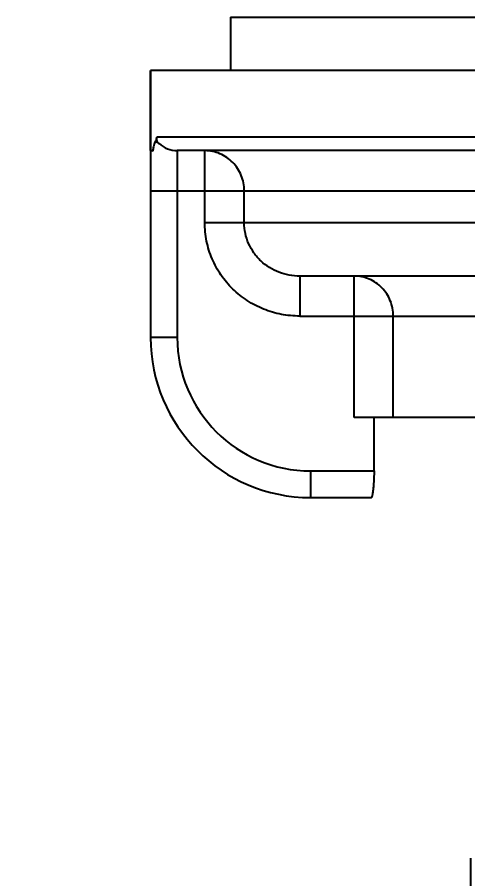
# Model space of a CAD drawing. Header units: millimetres. Extents: x 4053 to 4499, y 27851 to 28303.
# Drawn here: x 4180.7 to 4197.59, y 28057.67 to 28089.95 of the extents above; entities that cross this region are included whole.
import ezdxf

# ---------------------------------------------------------------- set-up
doc = ezdxf.new("R2010")
doc.units = ezdxf.units.MM
doc.styles.get("Standard").update_dxf_attribs({"font": ''})
doc.styles.get('Standard').set_extended_font_data('SimSun')
doc.dimstyles.new('副本 ISO-25-2bei', dxfattribs={"dimscale": 1.7, "dimtxt": 5, "dimasz": 5, "dimexe": 0.5, "dimexo": 0.625, "dimgap": 1, "dimtad": 1, "dimlfac": 0.0393, "dimdsep": 46, "dimtxsty": 'Standard', "dimcen": 2.5, "dimclrd": 1, "dimclre": 1, "dimclrt": 3, "dimadec": 0, "dimazin": 0, "dimtfac": 1, "dimtmove": 0, "dimatfit": 3, "dimfxl": 0, "dimarcsym": 0})

# ---------------------------------------------------------------- blocks, each defined once
blk = doc.blocks.new('*D9')
at = {"color": 1, "lineweight": -2, "transparency": 16777216}
for p, q in [((4197.698, 28058.436), (4197.698, 28039.246)), ((4218.056, 28057.901), (4218.056, 28039.246)), ((4189.198, 28040.096), (4180.698, 28040.096)), ((4197.698, 28040.096), (4218.056, 28040.096)), ((4226.556, 28040.096), (4267.356, 28040.096))]:
    blk.add_line(p, q, dxfattribs=at)
at = {"color": 1, "transparency": 16777216}
for points in [[(4189.198, 28041.513), (4189.198, 28038.68), (4197.698, 28040.096)], [(4226.556, 28041.513), (4226.556, 28038.68), (4218.056, 28040.096)]]:
    blk.add_solid(points, dxfattribs=at)
at = {"layer": 'Defpoints', "color": 0, "transparency": 16777216}
for p in [(4197.698, 28059.498), (4218.056, 28058.963), (4218.056, 28040.096)]:
    blk.add_point(p, dxfattribs=at)
at = {"color": 3, "transparency": 16777216, "insert": (4251.206, 28046.943), "char_height": 8.5, "attachment_point": 5, "bg_fill": 3, "box_fill_scale": 1.1, "bg_fill_color": 256, "bg_fill_true_color": 13158600, "bg_fill_transparency": 0}
blk.add_mtext('G1/2"', dxfattribs=at)

msp = doc.modelspace()

# ---------------------------------------------------------------- linework, layer by layer
at = {"color": 7, "linetype": 'Continuous'}
for p, q in [((4188.698, 28089.955), (4227.198, 28089.955)), ((4188.698, 28089.955), (4188.698, 28087.955)), ((4230.198, 28087.955), (4185.698, 28087.955)), ((4185.698, 28087.955), (4185.698, 28077.955)), ((4185.698, 28084.955), (4185.698, 28087.955)), ((4185.698, 28084.955), (4185.779, 28084.955)), ((4185.779, 28084.932), (4185.779, 28084.955)), ((4229.198, 28084.955), (4186.698, 28084.955)), ((4224.604, 28080.255), (4191.291, 28080.255)), ((4222.557, 28074.955), (4193.338, 28074.955)), ((4194.077, 28072.955), (4194.077, 28074.955)), ((4191.698, 28071.955), (4193.977, 28071.955))]:
    msp.add_line(p, q, dxfattribs=at)
at = {"color": 9, "linetype": 'Continuous'}
for p, q in [((4229.969, 28085.455), (4185.927, 28085.455)), ((4186.698, 28084.955), (4186.698, 28077.955)), ((4187.732, 28082.255), (4187.732, 28084.955)), ((4185.698, 28083.455), (4230.198, 28083.455)), ((4189.211, 28082.255), (4189.211, 28083.455)), ((4228.164, 28082.255), (4187.732, 28082.255)), ((4191.291, 28080.255), (4191.291, 28078.755)), ((4193.338, 28074.955), (4193.338, 28080.255)), ((4191.291, 28078.755), (4224.604, 28078.755)), ((4194.799, 28074.955), (4194.799, 28078.755)), ((4186.698, 28077.955), (4185.698, 28077.955)), ((4191.698, 28072.955), (4194.077, 28072.955)), ((4191.698, 28072.955), (4191.698, 28071.955))]:
    msp.add_line(p, q, dxfattribs=at)
at = {"color": 7, "linetype": 'Continuous'}
for centre, radius, start, end in [((4189.486, 28084.599), 3.66, 166.4866, 168.8726), ((4186.698, 28085.955), 1, 227.1126, 270), ((4187.817, 28085.547), 2.128, 196.1367, 196.7827), ((4188.946, 28084.561), 3.189, 172.8786, 173.3199), ((4191.698, 28077.955), 6, 180, 270)]:
    msp.add_arc(centre, radius, start, end, dxfattribs=at)
at = {"color": 9, "linetype": 'Continuous'}
msp.add_arc((4191.698, 28077.955), 5, 180, 270, dxfattribs=at)
msp.add_open_spline([(4185.97, 28085.258), (4185.942, 28085.319), (4185.927, 28085.388), (4185.927, 28085.455)], degree=3, dxfattribs=at)
at = {"color": 7, "linetype": 'Continuous'}
for points, knots in [([(4185.894, 28085.306), (4185.88, 28085.3), (4185.852, 28085.265), (4185.825, 28085.193), (4185.8, 28085.086), (4185.788, 28085.003), (4185.782, 28084.956)], [0, 0, 0, 0, 0.128269, 0.331924, 0.622382, 1, 1, 1, 1]), ([(4185.894, 28085.306), (4185.902, 28085.3), (4185.926, 28085.282), (4185.952, 28085.267), (4185.97, 28085.258)], [0, 0, 0, 0, 0.329467, 1, 1, 1, 1]), ([(4185.97, 28085.258), (4185.974, 28085.257), (4185.991, 28085.247), (4186.006, 28085.233), (4186.017, 28085.222)], [0, 0, 0, 0, 0.189662, 1, 1, 1, 1]), ([(4191.291, 28080.255), (4191.027, 28080.255), (4190.492, 28080.352), (4189.914, 28080.712), (4189.562, 28081.116), (4189.363, 28081.468), (4189.239, 28081.853), (4189.211, 28082.121), (4189.211, 28082.255)], [0, 0, 0, 0, 0.248389, 0.49753, 0.622973, 0.748565, 0.874256, 1, 1, 1, 1]), ([(4194.077, 28072.955), (4194.077, 28072.89), (4194.076, 28072.762), (4194.068, 28072.576), (4194.057, 28072.406), (4194.042, 28072.256), (4194.026, 28072.134), (4194.011, 28072.05), (4194, 28072.001), (4193.992, 28071.977), (4193.986, 28071.962), (4193.98, 28071.955), (4193.977, 28071.955)], [0, 0, 0, 0, 0.193281, 0.379274, 0.550609, 0.700997, 0.824809, 0.917517, 0.951155, 0.975931, 0.991873, 1, 1, 1, 1])]:
    msp.add_open_spline(points, degree=3, knots=knots, dxfattribs=at)
at = {"color": 9, "linetype": 'Continuous'}
for points, knots in [([(4189.211, 28083.455), (4189.211, 28083.65), (4189.134, 28084.043), (4188.806, 28084.542), (4188.314, 28084.877), (4187.924, 28084.955), (4187.732, 28084.955)], [0, 0, 0, 0, 0.251615, 0.502278, 0.751608, 1, 1, 1, 1]), ([(4191.291, 28078.755), (4191.061, 28078.755), (4190.598, 28078.799), (4189.93, 28078.996), (4189.312, 28079.317), (4188.768, 28079.752), (4188.32, 28080.285), (4187.985, 28080.896), (4187.778, 28081.562), (4187.732, 28082.024), (4187.732, 28082.255)], [0, 0, 0, 0, 0.125005, 0.250014, 0.375018, 0.500019, 0.625018, 0.750014, 0.875009, 1, 1, 1, 1]), ([(4194.799, 28078.755), (4194.799, 28078.95), (4194.724, 28079.342), (4194.4, 28079.841), (4193.915, 28080.176), (4193.528, 28080.255), (4193.338, 28080.255)], [0, 0, 0, 0, 0.253044, 0.504307, 0.753049, 1, 1, 1, 1])]:
    msp.add_open_spline(points, degree=3, knots=knots, dxfattribs=at)

# ---------------------------------------------------------------- dimensions: what is measured, and where the dimension line sits
dim = msp.add_linear_dim(base=(4218.056, 28040.096), p1=(4197.698, 28059.498), p2=(4218.056, 28058.963), text='G1/2"', dimstyle='副本 ISO-25-2bei', override={"dimdec": 1, "dimlfac": 1, "dimtfill": 1})
dim.commit()
dim.dimension.update_dxf_attribs({"geometry": '*D9', "text_midpoint": (4251.206, 28046.943)})

doc.saveas('drawing.dxf')
